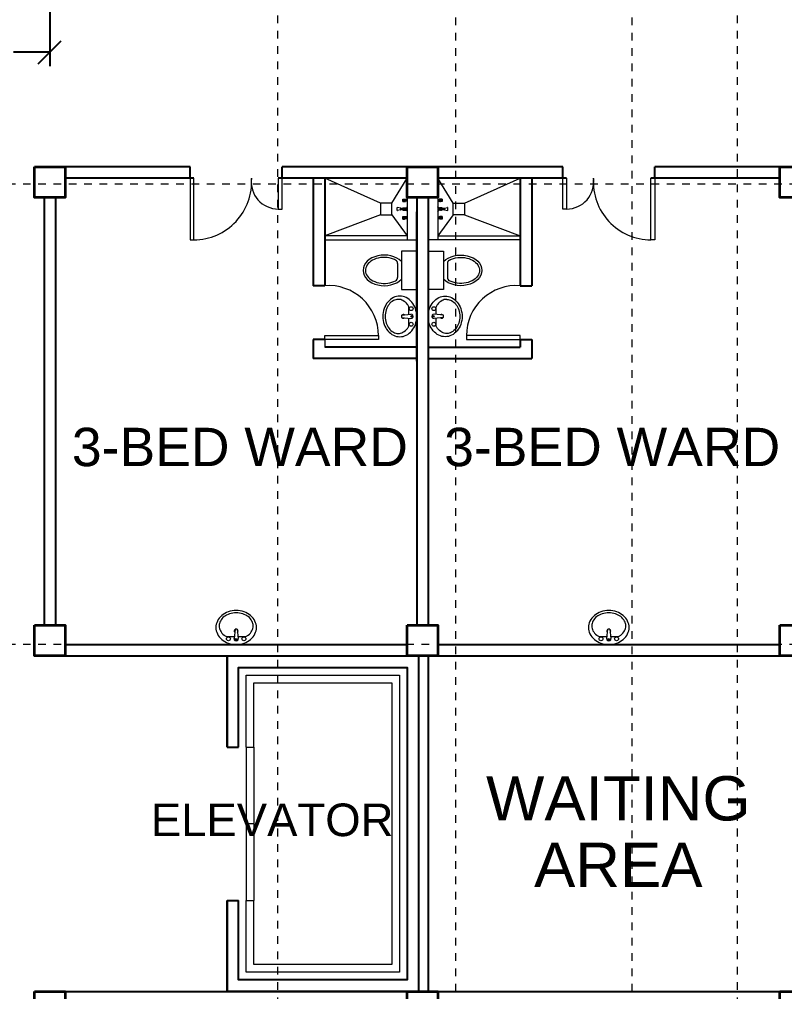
# Model space of a CAD drawing. Header units: millimetres. Extents: x 63005 to 126950, y 36019 to 74749.
# Drawn here: x 63084.24 to 63094.22, y 36233.85 to 36246.52 of the extents above; entities that cross this region are included whole.
import ezdxf

# ---------------------------------------------------------------- set-up
doc = ezdxf.new("R2010")
doc.units = ezdxf.units.MM
doc.header["$LTSCALE"] = 0.04
doc.linetypes.add('PHANTOM', pattern=[2.5, 1.25, -0.25, 0.25, -0.25, 0.25, -0.25])
doc.styles.get("Standard").update_dxf_attribs({"font": 'arial.ttf', "width": 0.8})
doc.styles.add('SWISSLT175', font='swissl.ttf', dxfattribs={"height": 0.175})
doc.dimstyles.new('dimension', dxfattribs={"dimtxt": 0.9, "dimasz": 0.3, "dimexe": 0.18, "dimexo": 0.0625, "dimgap": 0.09, "dimtad": 0, "dimzin": 0, "dimdsep": 46, "dimtxsty": 'Standard', "dimblk": 'OBLIQUE', "dimcen": 0.09, "dimclrd": 256, "dimclre": 256, "dimclrt": 256, "dimadec": 0, "dimazin": 0, "dimtfac": 1, "dimtofl": 0, "dimtmove": 0, "dimatfit": 3, "dimldrblk": 'OBLIQUE', "dimfxl": 1, "dimtolj": 1, "dimtzin": 0, "dimarcsym": 0})

# ---------------------------------------------------------------- blocks, each defined once
blk = doc.blocks.new('_Oblique')
at = {"color": 0, "linetype": 'ByBlock', "lineweight": -2}
blk.add_line((-0.5, -0.5), (0.5, 0.5), dxfattribs=at)
blk = doc.blocks.new('*D63')
at = {"lineweight": -2, "transparency": 16777216}
for p, q in [((63081.637, 36256.561), (63081.637, 36245.914)), ((63084.637, 36254.21), (63084.637, 36245.914)), ((63081.637, 36246.094), (63082.114, 36246.094)), ((63084.637, 36246.094), (63084.161, 36246.094))]:
    blk.add_line(p, q, dxfattribs=at)
at = {"layer": 'Defpoints', "color": 0, "lineweight": 25, "transparency": 16777216}
for p in [(63081.637, 36256.624), (63084.637, 36254.272), (63084.637, 36246.094)]:
    blk.add_point(p, dxfattribs=at)
at = {"lineweight": -2, "transparency": 16777216, "xscale": 0.3, "yscale": 0.3, "zscale": 0.3, "rotation": 180}
blk.add_blockref('_Oblique', (63081.637, 36246.094), dxfattribs=at)
at = {"lineweight": -2, "transparency": 16777216, "xscale": 0.3, "yscale": 0.3, "zscale": 0.3}
blk.add_blockref('_Oblique', (63084.637, 36246.094), dxfattribs=at)
at = {"lineweight": 5, "transparency": 16777216, "insert": (63083.137, 36246.094), "char_height": 0.9, "attachment_point": 5}
blk.add_mtext('\\A1;3.00', dxfattribs=at)

msp = doc.modelspace()

# ---------------------------------------------------------------- linework, layer by layer
at = {"color": 0, "linetype": 'PHANTOM', "lineweight": 5, "transparency": 33554495}
for p, q in [((63087.612, 36218.472), (63087.612, 36264.647)), ((63093.612, 36218.472), (63093.612, 36264.647)), ((63089.937, 36227.449), (63089.937, 36260.624)), ((63092.237, 36227.449), (63092.237, 36260.624)), ((63113.187, 36244.374), (63045.812, 36244.371)), ((63113.187, 36238.374), (63045.813, 36238.371))]:
    msp.add_line(p, q, dxfattribs=at)
at = {"color": 4, "lineweight": 25}
for p, q in [((63086.468, 36244.601), (63084.837, 36244.601)), ((63086.468, 36244.451), (63086.468, 36244.601)), ((63087.668, 36244.451), (63087.668, 36244.601)), ((63091.331, 36244.601), (63087.668, 36244.601)), ((63091.331, 36244.451), (63091.331, 36244.601)), ((63094.162, 36244.601), (63092.531, 36244.601)), ((63092.531, 36244.451), (63092.531, 36244.601)), ((63086.518, 36244.451), (63084.837, 36244.451)), ((63089.3, 36244.451), (63087.618, 36244.451)), ((63091.381, 36244.451), (63089.7, 36244.451)), ((63094.162, 36244.451), (63092.481, 36244.451)), ((63084.562, 36244.201), (63084.562, 36238.624)), ((63084.712, 36244.201), (63084.712, 36238.624)), ((63089.425, 36244.201), (63089.425, 36238.624)), ((63089.575, 36244.201), (63089.575, 36238.624)), ((63089.425, 36242.065), (63089.425, 36244.015)), ((63084.837, 36238.374), (63089.3, 36238.374)), ((63089.7, 36238.374), (63094.162, 36238.374)), ((63084.837, 36238.224), (63094.162, 36238.224)), ((63086.95, 36238.224), (63086.95, 36237.036)), ((63089.45, 36238.224), (63089.45, 36233.849)), ((63089.575, 36238.224), (63089.575, 36233.849)), ((63086.95, 36237.036), (63087.1, 36237.036)), ((63086.95, 36235.036), (63086.95, 36233.849)), ((63086.95, 36235.036), (63087.1, 36235.036)), ((63084.837, 36233.849), (63094.162, 36233.849))]:
    msp.add_line(p, q, dxfattribs=at)
at = {"color": 4, "lineweight": 25, "ltscale": 0.3}
for p, q in [((63088.075, 36244.451), (63088.075, 36243.051)), ((63088.225, 36244.451), (63088.225, 36243.051)), ((63090.775, 36244.451), (63090.775, 36243.051)), ((63090.925, 36244.451), (63090.925, 36243.051)), ((63088.225, 36243.051), (63088.075, 36243.051)), ((63090.775, 36243.051), (63090.925, 36243.051)), ((63088.075, 36242.351), (63088.075, 36242.101)), ((63088.225, 36242.351), (63088.075, 36242.351)), ((63090.775, 36242.351), (63090.775, 36242.251)), ((63090.775, 36242.351), (63090.925, 36242.351)), ((63090.925, 36242.351), (63090.925, 36242.101)), ((63089.425, 36242.251), (63088.225, 36242.251)), ((63089.575, 36242.251), (63090.775, 36242.251)), ((63089.425, 36242.101), (63088.075, 36242.101)), ((63089.575, 36242.101), (63090.925, 36242.101))]:
    msp.add_line(p, q, dxfattribs=at)
at = {"color": 0, "lineweight": 9}
for p, q in [((63089.3, 36244.451), (63088.225, 36244.451)), ((63089.3, 36244.451), (63089.3, 36243.651)), ((63089.7, 36244.451), (63089.7, 36243.651))]:
    msp.add_line(p, q, dxfattribs=at)
at = {"color": 0, "lineweight": 9, "ltscale": 0.3}
for p, q in [((63088.95, 36244.126), (63088.225, 36244.451)), ((63089.1, 36244.126), (63089.3, 36244.451)), ((63089.9, 36244.126), (63089.7, 36244.451)), ((63090.05, 36244.126), (63090.775, 36244.451)), ((63088.95, 36243.976), (63088.225, 36243.701)), ((63089.1, 36243.976), (63089.3, 36243.701)), ((63089.9, 36243.976), (63089.7, 36243.701)), ((63090.05, 36243.976), (63090.775, 36243.701))]:
    msp.add_line(p, q, dxfattribs=at)
at = {"lineweight": 9}
for p, q in [((63089.241, 36244.177), (63089.241, 36244.151)), ((63089.241, 36244.177), (63089.243, 36244.177)), ((63089.243, 36244.177), (63089.244, 36244.181)), ((63089.243, 36244.177), (63089.243, 36244.151)), ((63089.244, 36244.181), (63089.244, 36244.148)), ((63089.244, 36244.181), (63089.266, 36244.181)), ((63089.253, 36244.177), (63089.265, 36244.177)), ((63089.253, 36244.17), (63089.265, 36244.17)), ((63089.253, 36244.158), (63089.265, 36244.158)), ((63089.266, 36244.181), (63089.27, 36244.179)), ((63089.266, 36244.178), (63089.266, 36244.17)), ((63089.266, 36244.151), (63089.266, 36244.158)), ((63089.272, 36244.178), (63089.278, 36244.178)), ((63089.278, 36244.178), (63089.28, 36244.178)), ((63089.278, 36244.178), (63089.278, 36244.15)), ((63089.28, 36244.178), (63089.28, 36244.151)), ((63089.292, 36244.176), (63089.28, 36244.176)), ((63089.299, 36244.181), (63089.292, 36244.178)), ((63089.292, 36244.178), (63089.292, 36244.151)), ((63089.299, 36244.181), (63089.299, 36244.147)), ((63089.299, 36244.181), (63089.3, 36244.181)), ((63089.3, 36244.181), (63089.3, 36244.147)), ((63089.7, 36244.181), (63089.7, 36244.147)), ((63089.7, 36244.181), (63089.7, 36244.147)), ((63089.7, 36244.181), (63089.707, 36244.178)), ((63089.7, 36244.181), (63089.7, 36244.181)), ((63089.707, 36244.178), (63089.707, 36244.151)), ((63089.707, 36244.176), (63089.719, 36244.176)), ((63089.721, 36244.178), (63089.719, 36244.178)), ((63089.719, 36244.178), (63089.719, 36244.151)), ((63089.721, 36244.178), (63089.721, 36244.15)), ((63089.727, 36244.178), (63089.721, 36244.178)), ((63089.733, 36244.181), (63089.729, 36244.179)), ((63089.755, 36244.181), (63089.733, 36244.181)), ((63089.733, 36244.178), (63089.733, 36244.17)), ((63089.733, 36244.151), (63089.733, 36244.158)), ((63089.746, 36244.177), (63089.734, 36244.177)), ((63089.746, 36244.17), (63089.734, 36244.17)), ((63089.746, 36244.158), (63089.734, 36244.158)), ((63089.755, 36244.181), (63089.755, 36244.148)), ((63089.757, 36244.177), (63089.755, 36244.181)), ((63089.757, 36244.177), (63089.757, 36244.151)), ((63089.758, 36244.177), (63089.757, 36244.177)), ((63089.758, 36244.177), (63089.758, 36244.151)), ((63089.168, 36244.031), (63089.168, 36244.07)), ((63089.214, 36244.063), (63089.172, 36244.072)), ((63089.214, 36244.038), (63089.172, 36244.03)), ((63089.222, 36244.063), (63089.214, 36244.063)), ((63089.214, 36244.063), (63089.214, 36244.038)), ((63089.214, 36244.063), (63089.214, 36244.038)), ((63089.214, 36244.038), (63089.222, 36244.038)), ((63089.222, 36244.038), (63089.222, 36244.063)), ((63089.222, 36244.058), (63089.284, 36244.058)), ((63089.284, 36244.043), (63089.222, 36244.043)), ((63089.241, 36244.151), (63089.243, 36244.151)), ((63089.241, 36244.064), (63089.241, 36244.058)), ((63089.241, 36244.064), (63089.243, 36244.064)), ((63089.241, 36244.043), (63089.241, 36244.038)), ((63089.241, 36244.038), (63089.243, 36244.038)), ((63089.243, 36244.151), (63089.244, 36244.148)), ((63089.243, 36244.064), (63089.244, 36244.067)), ((63089.243, 36244.064), (63089.243, 36244.058)), ((63089.243, 36244.043), (63089.243, 36244.038)), ((63089.243, 36244.038), (63089.244, 36244.034)), ((63089.244, 36244.148), (63089.266, 36244.148)), ((63089.244, 36244.067), (63089.244, 36244.058)), ((63089.244, 36244.067), (63089.266, 36244.067)), ((63089.244, 36244.043), (63089.244, 36244.034)), ((63089.244, 36244.034), (63089.266, 36244.034)), ((63089.253, 36244.151), (63089.265, 36244.151)), ((63089.253, 36244.064), (63089.265, 36244.064)), ((63089.253, 36244.038), (63089.265, 36244.038)), ((63089.266, 36244.148), (63089.27, 36244.15)), ((63089.266, 36244.067), (63089.27, 36244.065)), ((63089.266, 36244.064), (63089.266, 36244.058)), ((63089.266, 36244.038), (63089.266, 36244.043)), ((63089.266, 36244.034), (63089.27, 36244.036)), ((63089.272, 36244.15), (63089.278, 36244.15)), ((63089.272, 36244.065), (63089.278, 36244.065)), ((63089.272, 36244.037), (63089.278, 36244.037)), ((63089.278, 36244.15), (63089.28, 36244.151)), ((63089.278, 36244.065), (63089.278, 36244.058)), ((63089.278, 36244.065), (63089.28, 36244.064)), ((63089.278, 36244.043), (63089.278, 36244.037)), ((63089.278, 36244.037), (63089.28, 36244.037)), ((63089.292, 36244.153), (63089.28, 36244.153)), ((63089.28, 36244.064), (63089.28, 36244.058)), ((63089.284, 36244.062), (63089.28, 36244.062)), ((63089.28, 36244.043), (63089.28, 36244.037)), ((63089.284, 36244.039), (63089.28, 36244.039)), ((63089.284, 36244.033), (63089.284, 36244.068)), ((63089.284, 36244.068), (63089.294, 36244.068)), ((63089.284, 36244.058), (63089.284, 36244.043)), ((63089.294, 36244.033), (63089.284, 36244.033)), ((63089.299, 36244.147), (63089.292, 36244.151)), ((63089.294, 36244.068), (63089.3, 36244.08)), ((63089.294, 36244.033), (63089.294, 36244.068)), ((63089.294, 36244.068), (63089.294, 36244.033)), ((63089.3, 36244.022), (63089.294, 36244.033)), ((63089.299, 36244.147), (63089.3, 36244.147)), ((63089.3, 36244.08), (63089.3, 36244.022)), ((63089.7, 36244.147), (63089.707, 36244.151)), ((63089.7, 36244.147), (63089.7, 36244.147)), ((63089.705, 36244.068), (63089.7, 36244.08)), ((63089.7, 36244.08), (63089.7, 36244.022)), ((63089.7, 36244.022), (63089.705, 36244.033)), ((63089.705, 36244.033), (63089.705, 36244.068)), ((63089.715, 36244.068), (63089.705, 36244.068)), ((63089.705, 36244.068), (63089.705, 36244.033)), ((63089.705, 36244.033), (63089.715, 36244.033)), ((63089.707, 36244.153), (63089.719, 36244.153)), ((63089.715, 36244.033), (63089.715, 36244.068)), ((63089.715, 36244.062), (63089.719, 36244.062)), ((63089.778, 36244.058), (63089.715, 36244.058)), ((63089.715, 36244.058), (63089.715, 36244.043)), ((63089.715, 36244.043), (63089.778, 36244.043)), ((63089.715, 36244.039), (63089.719, 36244.039)), ((63089.721, 36244.15), (63089.719, 36244.151)), ((63089.721, 36244.065), (63089.719, 36244.064)), ((63089.719, 36244.064), (63089.719, 36244.058)), ((63089.719, 36244.043), (63089.719, 36244.037)), ((63089.721, 36244.037), (63089.719, 36244.037)), ((63089.727, 36244.15), (63089.721, 36244.15)), ((63089.721, 36244.065), (63089.721, 36244.058)), ((63089.727, 36244.065), (63089.721, 36244.065)), ((63089.721, 36244.043), (63089.721, 36244.037)), ((63089.727, 36244.037), (63089.721, 36244.037)), ((63089.733, 36244.148), (63089.729, 36244.15)), ((63089.733, 36244.067), (63089.729, 36244.065)), ((63089.733, 36244.034), (63089.729, 36244.036)), ((63089.755, 36244.148), (63089.733, 36244.148)), ((63089.755, 36244.067), (63089.733, 36244.067)), ((63089.733, 36244.064), (63089.733, 36244.058)), ((63089.733, 36244.038), (63089.733, 36244.043)), ((63089.755, 36244.034), (63089.733, 36244.034)), ((63089.746, 36244.151), (63089.734, 36244.151)), ((63089.746, 36244.064), (63089.734, 36244.064)), ((63089.746, 36244.038), (63089.734, 36244.038)), ((63089.757, 36244.151), (63089.755, 36244.148)), ((63089.755, 36244.067), (63089.755, 36244.058)), ((63089.757, 36244.064), (63089.755, 36244.067)), ((63089.755, 36244.043), (63089.755, 36244.034)), ((63089.757, 36244.038), (63089.755, 36244.034)), ((63089.758, 36244.151), (63089.757, 36244.151)), ((63089.757, 36244.064), (63089.757, 36244.058)), ((63089.758, 36244.064), (63089.757, 36244.064)), ((63089.757, 36244.043), (63089.757, 36244.038)), ((63089.758, 36244.038), (63089.757, 36244.038)), ((63089.758, 36244.064), (63089.758, 36244.058)), ((63089.758, 36244.043), (63089.758, 36244.038)), ((63089.778, 36244.063), (63089.785, 36244.063)), ((63089.778, 36244.038), (63089.778, 36244.063)), ((63089.785, 36244.038), (63089.778, 36244.038)), ((63089.785, 36244.063), (63089.827, 36244.072)), ((63089.785, 36244.063), (63089.785, 36244.038)), ((63089.785, 36244.063), (63089.785, 36244.038)), ((63089.785, 36244.038), (63089.827, 36244.03)), ((63089.832, 36244.031), (63089.832, 36244.07)), ((63089.241, 36243.95), (63089.243, 36243.95)), ((63089.241, 36243.95), (63089.241, 36243.924)), ((63089.241, 36243.924), (63089.243, 36243.924)), ((63089.243, 36243.95), (63089.244, 36243.954)), ((63089.243, 36243.95), (63089.243, 36243.924)), ((63089.243, 36243.924), (63089.244, 36243.92)), ((63089.244, 36243.954), (63089.266, 36243.954)), ((63089.244, 36243.954), (63089.244, 36243.92)), ((63089.244, 36243.92), (63089.266, 36243.92)), ((63089.253, 36243.95), (63089.265, 36243.95)), ((63089.253, 36243.943), (63089.265, 36243.943)), ((63089.253, 36243.931), (63089.265, 36243.931)), ((63089.253, 36243.924), (63089.265, 36243.924)), ((63089.266, 36243.954), (63089.27, 36243.952)), ((63089.266, 36243.95), (63089.266, 36243.943)), ((63089.266, 36243.924), (63089.266, 36243.931)), ((63089.266, 36243.92), (63089.27, 36243.923)), ((63089.272, 36243.951), (63089.278, 36243.951)), ((63089.272, 36243.923), (63089.278, 36243.923)), ((63089.278, 36243.951), (63089.278, 36243.923)), ((63089.278, 36243.951), (63089.28, 36243.95)), ((63089.278, 36243.923), (63089.28, 36243.924)), ((63089.28, 36243.95), (63089.28, 36243.924)), ((63089.292, 36243.948), (63089.28, 36243.948)), ((63089.292, 36243.926), (63089.28, 36243.926)), ((63089.299, 36243.954), (63089.292, 36243.951)), ((63089.292, 36243.951), (63089.292, 36243.923)), ((63089.299, 36243.92), (63089.292, 36243.923)), ((63089.299, 36243.954), (63089.3, 36243.954)), ((63089.299, 36243.954), (63089.299, 36243.92)), ((63089.299, 36243.92), (63089.3, 36243.92)), ((63089.3, 36243.954), (63089.3, 36243.92)), ((63089.7, 36243.954), (63089.7, 36243.954)), ((63089.7, 36243.954), (63089.707, 36243.951)), ((63089.7, 36243.954), (63089.7, 36243.92)), ((63089.7, 36243.954), (63089.7, 36243.92)), ((63089.7, 36243.92), (63089.707, 36243.923)), ((63089.7, 36243.92), (63089.7, 36243.92)), ((63089.707, 36243.951), (63089.707, 36243.923)), ((63089.707, 36243.948), (63089.719, 36243.948)), ((63089.707, 36243.926), (63089.719, 36243.926)), ((63089.721, 36243.951), (63089.719, 36243.95)), ((63089.719, 36243.95), (63089.719, 36243.924)), ((63089.721, 36243.923), (63089.719, 36243.924)), ((63089.727, 36243.951), (63089.721, 36243.951)), ((63089.721, 36243.951), (63089.721, 36243.923)), ((63089.727, 36243.923), (63089.721, 36243.923)), ((63089.733, 36243.954), (63089.729, 36243.952)), ((63089.733, 36243.92), (63089.729, 36243.923)), ((63089.755, 36243.954), (63089.733, 36243.954)), ((63089.733, 36243.95), (63089.733, 36243.943)), ((63089.733, 36243.924), (63089.733, 36243.931)), ((63089.755, 36243.92), (63089.733, 36243.92)), ((63089.746, 36243.95), (63089.734, 36243.95)), ((63089.746, 36243.943), (63089.734, 36243.943)), ((63089.746, 36243.931), (63089.734, 36243.931)), ((63089.746, 36243.924), (63089.734, 36243.924)), ((63089.757, 36243.95), (63089.755, 36243.954)), ((63089.755, 36243.954), (63089.755, 36243.92)), ((63089.757, 36243.924), (63089.755, 36243.92)), ((63089.758, 36243.95), (63089.757, 36243.95)), ((63089.757, 36243.95), (63089.757, 36243.924)), ((63089.758, 36243.924), (63089.757, 36243.924)), ((63089.758, 36243.95), (63089.758, 36243.924)), ((63089.425, 36243.501), (63089.225, 36243.501)), ((63089.225, 36243.501), (63089.225, 36243.001)), ((63089.425, 36243.001), (63089.425, 36243.501)), ((63089.575, 36243.501), (63089.775, 36243.501)), ((63089.575, 36243.001), (63089.575, 36243.501)), ((63089.775, 36243.501), (63089.775, 36243.001)), ((63089.175, 36243.341), (63089.175, 36243.16)), ((63089.825, 36243.341), (63089.825, 36243.16)), ((63089.225, 36243.001), (63089.425, 36243.001)), ((63089.775, 36243.001), (63089.575, 36243.001)), ((63089.323, 36242.675), (63089.323, 36242.777)), ((63089.677, 36242.675), (63089.677, 36242.777)), ((63089.227, 36242.665), (63089.349, 36242.679)), ((63089.227, 36242.636), (63089.349, 36242.623)), ((63089.773, 36242.665), (63089.651, 36242.679)), ((63089.773, 36242.636), (63089.651, 36242.623)), ((63087.054, 36238.572), (63087.041, 36238.45)), ((63087.083, 36238.572), (63087.096, 36238.45)), ((63091.916, 36238.572), (63091.903, 36238.45)), ((63091.945, 36238.572), (63091.959, 36238.45)), ((63087.2, 36237.036), (63087.3, 36237.036)), ((63087.2, 36237.036), (63087.2, 36235.036)), ((63087.3, 36237.036), (63087.3, 36235.036)), ((63087.3, 36236.036), (63087.2, 36236.036)), ((63087.2, 36235.036), (63087.3, 36235.036))]:
    msp.add_line(p, q, dxfattribs=at)
at = {"color": 1, "lineweight": 13, "ltscale": 0.3}
msp.add_line((63088.225, 36242.351), (63088.225, 36242.251), dxfattribs=at)
at = {"color": 4, "lineweight": 35}
for points in [[(63084.437, 36244.601), (63084.837, 36244.601), (63084.837, 36244.201), (63084.437, 36244.201)], [(63089.3, 36244.601), (63089.7, 36244.601), (63089.7, 36244.201), (63089.3, 36244.201)], [(63094.162, 36244.601), (63094.562, 36244.601), (63094.562, 36244.201), (63094.162, 36244.201)], [(63084.437, 36238.624), (63084.837, 36238.624), (63084.837, 36238.224), (63084.437, 36238.224)], [(63089.3, 36238.624), (63089.7, 36238.624), (63089.7, 36238.224), (63089.3, 36238.224)], [(63094.162, 36238.624), (63094.562, 36238.624), (63094.562, 36238.224), (63094.162, 36238.224)], [(63084.437, 36233.849), (63084.837, 36233.849), (63084.837, 36233.449), (63084.437, 36233.449)], [(63089.3, 36233.849), (63089.7, 36233.849), (63089.7, 36233.449), (63089.3, 36233.449)], [(63094.162, 36233.849), (63094.562, 36233.849), (63094.562, 36233.449), (63094.162, 36233.449)]]:
    msp.add_lwpolyline(points, close=True, dxfattribs=at)
at = {"color": 1, "lineweight": 13, "ltscale": 0.03}
for points in [[(63086.518, 36244.451), (63086.468, 36244.451), (63086.468, 36243.651), (63086.518, 36243.651)], [(63087.668, 36244.451), (63087.618, 36244.451), (63087.618, 36244.051), (63087.668, 36244.051)], [(63091.331, 36244.451), (63091.381, 36244.451), (63091.381, 36244.051), (63091.331, 36244.051)], [(63092.481, 36244.451), (63092.531, 36244.451), (63092.531, 36243.651), (63092.481, 36243.651)], [(63088.225, 36242.351), (63088.225, 36242.401), (63088.925, 36242.401), (63088.925, 36242.351)], [(63090.775, 36242.351), (63090.775, 36242.401), (63090.075, 36242.401), (63090.075, 36242.351)]]:
    msp.add_lwpolyline(points, close=True, dxfattribs=at)
at = {"color": 0, "lineweight": 9, "ltscale": 0.03}
for points in [[(63089.1, 36243.976), (63089.1, 36244.126), (63088.95, 36244.126), (63088.95, 36243.976)], [(63089.9, 36243.976), (63089.9, 36244.126), (63090.05, 36244.126), (63090.05, 36243.976)]]:
    msp.add_lwpolyline(points, close=True, dxfattribs=at)
at = {"color": 0, "lineweight": 9, "ltscale": 0.3}
for points in [[(63089.3, 36243.701), (63088.225, 36243.701), (63088.225, 36243.651), (63089.425, 36243.651), (63089.425, 36243.651)], [(63089.7, 36243.701), (63090.775, 36243.701), (63090.775, 36243.651), (63089.575, 36243.651), (63089.575, 36243.651)]]:
    msp.add_lwpolyline(points, dxfattribs=at)
at = {"lineweight": 9}
for points in [[(63089.204, 36242.916, 0.11576), (63089.121, 36242.896, 0.104047), (63089.047, 36242.838, 0.090875), (63089, 36242.754, 0.083344), (63088.983, 36242.651, 0.083344), (63089, 36242.547, 0.090875), (63089.047, 36242.463, 0.104047), (63089.121, 36242.405, 0.11576), (63089.204, 36242.386, 0.11576), (63089.286, 36242.405, 0.104047), (63089.36, 36242.463, 0.090875), (63089.407, 36242.547, 0.083344), (63089.425, 36242.651, 0.083344), (63089.407, 36242.754, 0.090875), (63089.36, 36242.838, 0.104047), (63089.286, 36242.896, 0.11576)], [(63089.796, 36242.916, -0.11576), (63089.878, 36242.896, -0.104047), (63089.952, 36242.838, -0.090875), (63089.999, 36242.754, -0.083344), (63090.017, 36242.651, -0.083344), (63089.999, 36242.547, -0.090875), (63089.952, 36242.463, -0.104047), (63089.878, 36242.405, -0.11576), (63089.796, 36242.386, -0.11576), (63089.713, 36242.405, -0.104047), (63089.639, 36242.463, -0.090875), (63089.592, 36242.547, -0.083344), (63089.575, 36242.651, -0.083344), (63089.592, 36242.754, -0.090875), (63089.639, 36242.838, -0.104047), (63089.713, 36242.896, -0.11576)], [(63087.333, 36238.595, 0.11576), (63087.314, 36238.677, 0.104047), (63087.256, 36238.751, 0.090875), (63087.172, 36238.798, 0.083344), (63087.068, 36238.816, 0.083344), (63086.965, 36238.798, 0.090875), (63086.881, 36238.751, 0.104047), (63086.823, 36238.677, 0.11576), (63086.803, 36238.595, 0.11576), (63086.823, 36238.512, 0.104047), (63086.881, 36238.438, 0.090875), (63086.965, 36238.391, 0.083344), (63087.068, 36238.374, 0.083344), (63087.172, 36238.391, 0.090875), (63087.256, 36238.438, 0.104047), (63087.314, 36238.512, 0.11576)], [(63092.196, 36238.595, 0.11576), (63092.177, 36238.677, 0.104047), (63092.118, 36238.751, 0.090875), (63092.034, 36238.798, 0.083344), (63091.931, 36238.816, 0.083344), (63091.827, 36238.798, 0.090875), (63091.744, 36238.751, 0.104047), (63091.685, 36238.677, 0.11576), (63091.666, 36238.595, 0.11576), (63091.685, 36238.512, 0.104047), (63091.744, 36238.438, 0.090875), (63091.827, 36238.391, 0.083344), (63091.931, 36238.374, 0.083344), (63092.034, 36238.391, 0.090875), (63092.118, 36238.438, 0.104047), (63092.177, 36238.512, 0.11576)]]:
    msp.add_lwpolyline(points, format="xyb", close=True, dxfattribs=at)
for points in [[(63089.183, 36242.873, 0.124838), (63089.12, 36242.857, 0.105788), (63089.063, 36242.808, 0.086697), (63089.026, 36242.738, 0.076776), (63089.013, 36242.651, 0.076776), (63089.026, 36242.563, 0.086697), (63089.063, 36242.493, 0.105788), (63089.12, 36242.444, 0.124838), (63089.183, 36242.428, 0.124838), (63089.245, 36242.444, 0.105788), (63089.303, 36242.493, 0.040067), (63089.323, 36242.524), (63089.323, 36242.626, 0.040067)], [(63089.817, 36242.873, -0.124838), (63089.879, 36242.857, -0.105788), (63089.937, 36242.808, -0.086697), (63089.973, 36242.738, -0.076776), (63089.987, 36242.651, -0.076776), (63089.973, 36242.563, -0.086697), (63089.937, 36242.493, -0.105788), (63089.879, 36242.444, -0.124838), (63089.817, 36242.428, -0.124838), (63089.754, 36242.444, -0.105788), (63089.697, 36242.493, -0.040067), (63089.677, 36242.524), (63089.677, 36242.626, -0.040067)], [(63087.291, 36238.616, 0.124838), (63087.275, 36238.678, 0.105788), (63087.226, 36238.736, 0.086697), (63087.156, 36238.772, 0.076776), (63087.068, 36238.786, 0.076776), (63086.981, 36238.772, 0.086697), (63086.911, 36238.736, 0.105788), (63086.862, 36238.678, 0.124838), (63086.846, 36238.616, 0.124838), (63086.862, 36238.553, 0.105788), (63086.911, 36238.495, 0.040067), (63086.942, 36238.476), (63087.044, 36238.476, 0.040067)], [(63092.153, 36238.616, 0.124838), (63092.138, 36238.678, 0.105788), (63092.088, 36238.736, 0.086697), (63092.019, 36238.772, 0.076776), (63091.931, 36238.786, 0.076776), (63091.843, 36238.772, 0.086697), (63091.774, 36238.736, 0.105788), (63091.724, 36238.678, 0.124838), (63091.708, 36238.616, 0.124838), (63091.724, 36238.553, 0.105788), (63091.774, 36238.495, 0.040067), (63091.804, 36238.476), (63091.907, 36238.476, 0.040067)], [(63087.093, 36238.476), (63087.195, 36238.476, 0.040067), (63087.226, 36238.495, 0.105788), (63087.275, 36238.553, 0.124838), (63087.291, 36238.616, 0.124838)], [(63091.955, 36238.476), (63092.058, 36238.476, 0.040067), (63092.088, 36238.495, 0.105788), (63092.138, 36238.553, 0.124838), (63092.153, 36238.616, 0.124838)]]:
    msp.add_lwpolyline(points, format="xyb", dxfattribs=at)
at = {"color": 4, "lineweight": 25}
for points in [[(63086.95, 36237.036), (63086.95, 36238.224), (63089.45, 36238.224), (63089.45, 36233.849), (63086.95, 36233.849), (63086.95, 36235.036)], [(63087.1, 36237.036), (63087.1, 36238.074), (63089.3, 36238.074), (63089.3, 36233.999), (63087.1, 36233.999), (63087.1, 36235.036)]]:
    msp.add_lwpolyline(points, dxfattribs=at)
at = {"lineweight": 9}
for points in [[(63087.2, 36237.036), (63087.2, 36237.974), (63089.2, 36237.974), (63089.2, 36234.099), (63087.2, 36234.099), (63087.2, 36235.036)], [(63087.3, 36237.036), (63087.3, 36237.874), (63089.1, 36237.874), (63089.1, 36234.199), (63087.3, 36234.199), (63087.3, 36235.036)]]:
    msp.add_lwpolyline(points, dxfattribs=at)
for centre, radius in [((63089.352, 36242.752), 0.0255), ((63089.648, 36242.752), 0.0255), ((63089.358, 36242.651), 0.0095), ((63089.641, 36242.651), 0.0095), ((63089.352, 36242.549), 0.0255), ((63089.648, 36242.549), 0.0255), ((63086.967, 36238.447), 0.0255), ((63087.17, 36238.447), 0.0255), ((63091.829, 36238.447), 0.0255), ((63092.033, 36238.447), 0.0255), ((63087.068, 36238.44), 0.0095), ((63091.931, 36238.44), 0.0095)]:
    msp.add_circle(centre, radius, dxfattribs=at)
at = {"color": 1, "lineweight": 13, "ltscale": 0.03}
for centre, radius, start, end in [((63086.518, 36244.402), 0.752, 270, 3.6952), ((63087.618, 36244.404), 0.353, 172.3719, 270), ((63091.381, 36244.404), 0.353, 270, 7.6281), ((63092.481, 36244.402), 0.752, 176.3048, 270), ((63088.273, 36242.401), 0.652, 0, 94.2422), ((63090.726, 36242.401), 0.652, 85.7578, 180)]:
    msp.add_arc(centre, radius, start, end, dxfattribs=at)
at = {"lineweight": 9}
for centre, radius, start, end in [((63089.125, 36243.341), 0.05, 0, 61.8499), ((63089.875, 36243.341), 0.05, 118.1501, 180), ((63089.125, 36243.16), 0.05, 298.0084, 360), ((63089.875, 36243.16), 0.05, 180, 241.9916), ((63089.183, 36242.742), 0.131, 61.5364, 90), ((63089.159, 36242.698), 0.181, 37.3815, 61.5364), ((63089.121, 36242.669), 0.228, 28.2037, 37.3815), ((63089.878, 36242.669), 0.228, 142.6185, 151.7963), ((63089.841, 36242.698), 0.181, 118.4636, 142.6185), ((63089.817, 36242.742), 0.131, 90, 118.4636), ((63089.25, 36242.651), 0.025, 161.3793, 198.6207), ((63089.321, 36242.651), 0.0948, 171.2026, 188.7974), ((63089.25, 36242.651), 0.025, 48.7978, 143.6932), ((63089.25, 36242.651), 0.025, 216.3068, 311.2022), ((63089.352, 36242.651), 0.028, 263.7545, 96.2455), ((63089.648, 36242.651), 0.028, 83.7545, 276.2455), ((63089.75, 36242.651), 0.025, 36.3068, 131.2022), ((63089.75, 36242.651), 0.025, 228.7978, 323.6932), ((63089.679, 36242.651), 0.0948, 351.2026, 8.7974), ((63089.75, 36242.651), 0.025, 341.3793, 18.6207), ((63087.068, 36238.549), 0.025, 126.3068, 221.2022), ((63087.068, 36238.478), 0.0948, 81.2026, 98.7974), ((63087.068, 36238.549), 0.025, 71.3793, 108.6207), ((63087.068, 36238.549), 0.025, 318.7978, 53.6932), ((63091.931, 36238.549), 0.025, 126.3068, 221.2022), ((63091.931, 36238.478), 0.0948, 81.2026, 98.7974), ((63091.931, 36238.549), 0.025, 71.3793, 108.6207), ((63091.931, 36238.549), 0.025, 318.7978, 53.6932), ((63087.068, 36238.447), 0.028, 173.7545, 6.2455), ((63091.931, 36238.447), 0.028, 173.7545, 6.2455)]:
    msp.add_arc(centre, radius, start, end, dxfattribs=at)
for centre, major_axis, ratio, start_param, end_param in [((63089.254, 36244.19), (0.00896, 0.00896), 1, 3.15309, 3.864175), ((63089.249, 36244.164), (0.00268, 0.00268), 1, 1.643677, 3.068487), ((63089.254, 36244.16), (0.00738, 0.00738), 1, 0.858879, 1.643677), ((63089.254, 36244.169), (-0.00738, 0.00738), 1, 1.497691, 2.282489), ((63089.265, 36244.181), (-0.00268, 0.00268), 1, 2.356082, 2.983721), ((63089.265, 36244.167), (0.00268, 0.00268), 1, 0.157647, 0.785286), ((63089.265, 36244.162), (0.00268, 0.00268), 1, 3.926878, 4.554518), ((63089.259, 36244.193), (-0.0118, 0.0118), 1, 2.876824, 3.009049), ((63089.26, 36244.16), (-0.00887, 0.00887), 1, 4.509022, 4.870036), ((63089.26, 36244.169), (-0.00887, 0.00887), 1, 2.983721, 3.344735), ((63089.272, 36244.182), (-0.00268, 0.00268), 1, 1.862141, 2.356082), ((63089.267, 36244.164), (0.00268, 0.00268), 1, 4.915531, 6.079819), ((63089.171, 36244.033), (-0.00268, 0.00268), 1, 1.354119, 2.724181), ((63089.254, 36244.139), (-0.00896, 0.00896), 1, -0.722807, -0.011722), ((63089.254, 36244.076), (0.00896, 0.00896), 1, 3.15309, 3.864175), ((63089.254, 36244.025), (0.00896, 0.00896), 1, 0.847989, 1.559075), ((63089.265, 36244.147), (-0.00268, 0.00268), 1, -1.41315, -0.785511), ((63089.265, 36244.068), (0.00268, 0.00268), 1, 3.926878, 4.554518), ((63089.265, 36244.034), (0.00268, 0.00268), 1, 0.157647, 0.785286), ((63089.259, 36244.136), (0.0118, 0.0118), 1, 0.132318, 0.264544), ((63089.259, 36244.079), (-0.0118, 0.0118), 1, 2.876824, 3.009049), ((63089.259, 36244.022), (-0.0118, 0.0118), 1, -1.438478, -1.306252), ((63089.272, 36244.147), (-0.00268, 0.00268), 1, -0.785511, -0.291569), ((63089.272, 36244.069), (0.00268, 0.00268), 1, 3.432937, 3.926878), ((63089.272, 36244.033), (0.00268, 0.00268), 1, 0.785286, 1.279227), ((63089.828, 36244.068), (-0.00268, -0.00268), 1, 2.92514, 4.295202), ((63089.254, 36243.963), (0.00896, 0.00896), 1, 3.15309, 3.864175), ((63089.249, 36243.937), (0.00268, 0.00268), 1, 1.643677, 3.068487), ((63089.254, 36243.911), (-0.00896, 0.00896), 1, -0.722807, -0.011722), ((63089.254, 36243.933), (0.00738, 0.00738), 1, 0.858879, 1.643677), ((63089.254, 36243.941), (-0.00738, 0.00738), 1, 1.497691, 2.282489), ((63089.265, 36243.954), (-0.00268, 0.00268), 1, 2.356082, 2.983721), ((63089.265, 36243.939), (0.00268, 0.00268), 1, 0.157647, 0.785286), ((63089.265, 36243.935), (0.00268, 0.00268), 1, 3.926878, 4.554518), ((63089.265, 36243.92), (-0.00268, 0.00268), 1, -1.41315, -0.785511), ((63089.26, 36243.932), (-0.00887, 0.00887), 1, 4.509022, 4.870036), ((63089.26, 36243.942), (-0.00887, 0.00887), 1, 2.983721, 3.344735), ((63089.259, 36243.965), (0.0118, 0.0118), 1, 4.44762, 4.579846), ((63089.259, 36243.909), (0.0118, 0.0118), 1, 0.132318, 0.264544), ((63089.272, 36243.955), (-0.00268, 0.00268), 1, 1.862141, 2.356082), ((63089.272, 36243.919), (-0.00268, 0.00268), 1, -0.785511, -0.291569), ((63089.267, 36243.937), (0.00268, 0.00268), 1, 4.915531, 6.079819), ((63089, 36243.251), (0.275, 0), 0.727273, 0.612555, 5.670631)]:
    msp.add_ellipse(centre, major_axis=major_axis, ratio=ratio, start_param=start_param, end_param=end_param, dxfattribs=at)
at = {"lineweight": 9, "extrusion": (2.88216e-41, -4.99074e-41, -1)}
for centre, major_axis, start_param, end_param in [((63089.727, 36244.182), (0.00268, -0.00268), 0.291344, 0.785286), ((63089.732, 36244.164), (-0.00268, -0.00268), 0.203142, 1.36743), ((63089.739, 36244.16), (-0.00887, -0.00887), 1.36743, 1.728443), ((63089.739, 36244.169), (0.00887, -0.00887), 1.412925, 1.773938), ((63089.74, 36244.193), (-0.0118, -0.0118), -0.264769, -0.132543), ((63089.734, 36244.181), (-0.00268, -0.00268), -0.785511, -0.157871), ((63089.734, 36244.167), (0.00268, -0.00268), 3.299239, 3.926878), ((63089.734, 36244.162), (0.00268, -0.00268), 0.785286, 1.412925), ((63089.745, 36244.19), (-0.00896, -0.00896), -1.559299, -0.848214), ((63089.746, 36244.16), (0.00738, -0.00738), 4.000472, 4.78527), ((63089.746, 36244.169), (-0.00738, -0.00738), 4.639283, 5.424081), ((63089.751, 36244.164), (0.00268, -0.00268), 4.78527, 6.21008), ((63089.727, 36244.147), (0.00268, -0.00268), 3.926878, 4.42082), ((63089.727, 36244.069), (-0.00268, -0.00268), -1.279452, -0.785511), ((63089.727, 36244.033), (0.00268, -0.00268), 3.926878, 4.42082), ((63089.74, 36244.136), (-0.0118, -0.0118), 1.703115, 1.83534), ((63089.74, 36244.079), (0.0118, -0.0118), 1.306028, 1.438253), ((63089.74, 36244.022), (0.0118, -0.0118), 3.273911, 3.406137), ((63089.734, 36244.147), (0.00268, -0.00268), 3.299239, 3.926878), ((63089.734, 36244.068), (-0.00268, -0.00268), -0.785511, -0.157871), ((63089.734, 36244.034), (0.00268, -0.00268), 3.299239, 3.926878), ((63089.745, 36244.139), (0.00896, -0.00896), 3.989582, 4.700667), ((63089.745, 36244.076), (0.00896, -0.00896), 0.011497, 0.722582), ((63089.745, 36244.025), (-0.00896, -0.00896), 2.418785, 3.129871), ((63089.828, 36244.033), (0.00268, -0.00268), 6.066508, 7.43657), ((63089.727, 36243.955), (-0.00268, -0.00268), -1.279452, -0.785511), ((63089.727, 36243.919), (-0.00268, -0.00268), 2.356082, 2.850023), ((63089.732, 36243.937), (-0.00268, -0.00268), 0.203142, 1.36743), ((63089.739, 36243.932), (0.00887, -0.00887), 2.938226, 3.299239), ((63089.739, 36243.942), (-0.00887, -0.00887), -0.157871, 0.203142), ((63089.74, 36243.965), (-0.0118, -0.0118), -0.264769, -0.132543), ((63089.74, 36243.909), (-0.0118, -0.0118), 1.703115, 1.83534), ((63089.734, 36243.954), (0.00268, -0.00268), 0.785286, 1.412925), ((63089.734, 36243.939), (0.00268, -0.00268), 3.299239, 3.926878), ((63089.734, 36243.935), (0.00268, -0.00268), 0.785286, 1.412925), ((63089.734, 36243.92), (-0.00268, -0.00268), 1.728443, 2.356082), ((63089.745, 36243.963), (-0.00896, -0.00896), -1.559299, -0.848214), ((63089.746, 36243.933), (0.00738, -0.00738), 4.000472, 4.78527), ((63089.746, 36243.941), (0.00738, -0.00738), 6.21008, 6.994878), ((63089.745, 36243.911), (-0.00896, -0.00896), 2.418785, 3.129871), ((63089.751, 36243.937), (-0.00268, -0.00268), 3.214474, 4.639283)]:
    msp.add_ellipse(centre, major_axis=major_axis, ratio=1, start_param=start_param, end_param=end_param, dxfattribs=at)
at = {"lineweight": 9, "extrusion": (-2.88216e-41, -4.99074e-41, -1)}
msp.add_ellipse((63089.171, 36244.068), major_axis=(-0.00268, 0.00268), ratio=1, start_param=6.066732, end_param=7.436794, dxfattribs=at)
at = {"lineweight": 9, "extrusion": (0, 0, -1)}
msp.add_ellipse((63090, 36243.251), major_axis=(-0.275, 0), ratio=0.727273, start_param=0.612555, end_param=5.670631, dxfattribs=at)
at = {"lineweight": 9}
for points in [[(63089.148, 36243.385), (63089.132, 36243.394), (63089.114, 36243.402), (63089.023, 36243.428), (63088.935, 36243.423), (63088.804, 36243.366), (63088.763, 36243.316), (63088.749, 36243.217), (63088.775, 36243.165), (63088.886, 36243.091), (63088.97, 36243.073), (63089.084, 36243.089), (63089.119, 36243.1), (63089.148, 36243.116)], [(63089.851, 36243.385), (63089.868, 36243.394), (63089.886, 36243.402), (63089.977, 36243.428), (63090.064, 36243.423), (63090.196, 36243.366), (63090.237, 36243.316), (63090.25, 36243.217), (63090.224, 36243.165), (63090.113, 36243.091), (63090.03, 36243.073), (63089.916, 36243.089), (63089.881, 36243.1), (63089.851, 36243.116)]]:
    msp.add_open_spline(points, degree=3, knots=[0.937253, 0.937253, 0.937253, 0.937253, 1.185372, 1.185372, 2.113864, 2.113864, 3.042356, 3.042356, 3.970847, 3.970847, 4.899339, 4.899339, 5.346062, 5.346062, 5.346062, 5.346062], dxfattribs=at)

# ---------------------------------------------------------------- texts
at = {"color": 0, "lineweight": 9, "ltscale": 0.4, "attachment_point": 5, "style": 'SWISSLT175'}
for s, insert, char_height, line_spacing_factor in [('3-BED WARD', (63087.117, 36240.945), 0.5, 0.8), ('3-BED WARD', (63091.975, 36240.945), 0.5, 0.8), ('ELEVATOR', (63087.538, 36236.084), 0.425, 0.9)]:
    msp.add_mtext(s, dxfattribs=dict(at, insert=insert, char_height=char_height, line_spacing_factor=line_spacing_factor))
at = {"color": 0, "lineweight": -2, "ltscale": 0.4, "insert": (63092.055, 36235.934), "char_height": 0.57785, "attachment_point": 5, "line_spacing_factor": 0.9, "style": 'SWISSLT175'}
msp.add_mtext('WAITING^JAREA', dxfattribs=at)

# ---------------------------------------------------------------- dimensions: what is measured, and where the dimension line sits
at = {"color": 0, "lineweight": 5, "transparency": 33554559}
dim = msp.add_linear_dim(base=(63084.637, 36246.094), p1=(63081.637, 36256.624), p2=(63084.637, 36254.272), dimstyle='dimension', dxfattribs=at)
dim.commit()
dim.dimension.update_dxf_attribs({"geometry": '*D63', "text_midpoint": (63083.137, 36246.094)})

doc.saveas('drawing.dxf')
